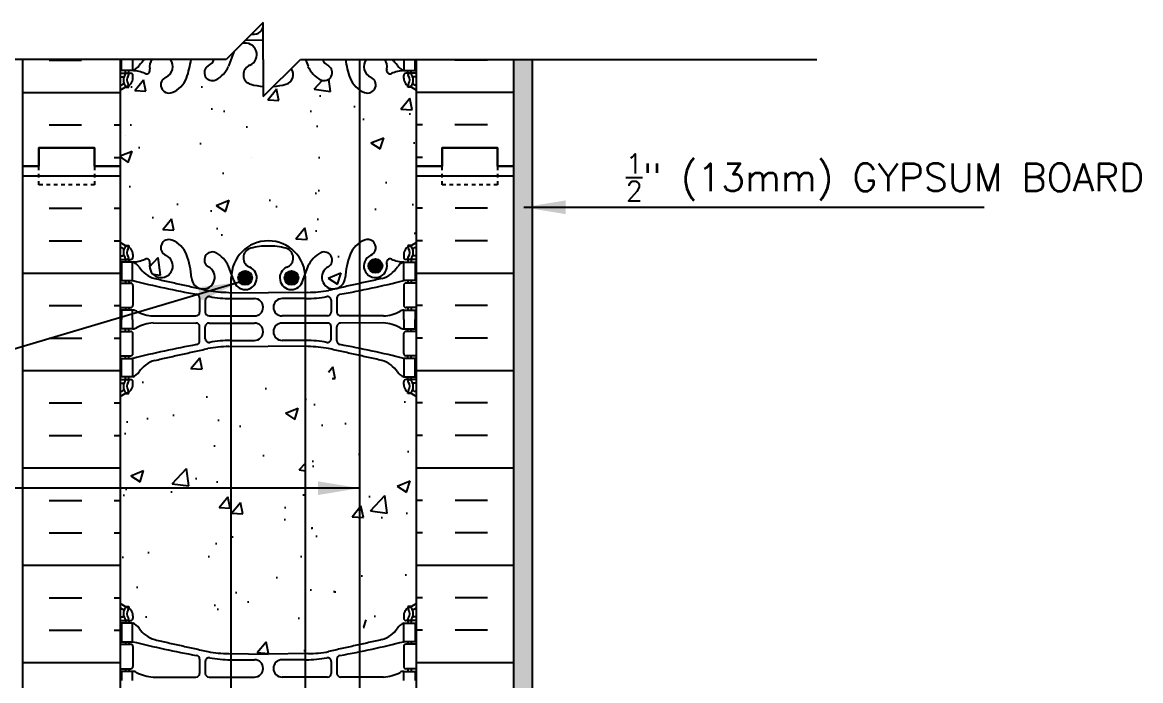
# Model space of a CAD drawing. Header units: inches. Extents: x 337.3 to 390.9, y 44.6 to 95.9.
# Drawn here: x 360.17 to 390.34, y 78.19 to 95.94 of the extents above; entities that cross this region are included whole.
import ezdxf

# ---------------------------------------------------------------- set-up
doc = ezdxf.new("R2010")
doc.units = ezdxf.units.IN
doc.header["$MEASUREMENT"] = 0
doc.linetypes.add('DASHED2', pattern=[0.375, 0.25, -0.125])
for name, color, linetype in [('HATCH', 12, 'Continuous'), ('line25', 2, 'Continuous'), ('LINE3', 3, 'Continuous'), ('LINE50', 5, 'Continuous'), ('LINE9', 9, 'Continuous'), ('TEXT', 4, 'Continuous'), ('Web_Edge', 9, 'Continuous')]:
    doc.layers.add(name, color=color, linetype=linetype)
doc.styles.add('DIM', font='romans.shx', dxfattribs={"width": 0.7})
doc.styles.add('ROMANS', font='romans.shx', dxfattribs={"height": 0.75})
doc.dimstyles.new('ext_12', dxfattribs={"dimscale": 12, "dimtxt": 0.09375, "dimasz": 0.09375, "dimexe": 0.09375, "dimexo": 0.0625, "dimgap": 0.0625, "dimtad": 1, "dimdec": 1, "dimzin": 3, "dimdsep": 46, "dimlunit": 4, "dimtxsty": 'DIM', "dimcen": 0.09, "dimdle": 0.09375, "dimclrt": 4, "dimadec": 0, "dimazin": 0, "dimtfac": 1, "dimtdec": 1, "dimtmove": 2, "dimatfit": 3, "dimfxl": 1, "dimfrac": 2, "dimtolj": 1, "dimtzin": 0, "dimarcsym": 0})
pattern_1 = [(51, (70.7094, 0), (3.59123, -0.251123), [0.375, -4.125]), (356, (70.7094, 0), (-0.75929, 3.74828), [0.3, -3.3]), (101.4514, (71.0087, -0.021), (2.831944, 3.497155), [0.3187, -3.50571]), (47.1842, (70.692, 1), (5.349836, -0.73434), [0.5625, -6.1875]), (97.6356, (71.138, 0.9387), (4.5876, 4.95141), [0.47805, -5.258565]), (352.1842, (70.692, 1), (4.58759, 4.95141), [0.45, -4.95]), (22, (71.1963, 0.7586), (3.019214, -1.9607), [0.375, -4.125]), (327, (71.1963, 0.7586), (1.153113, 3.64643), [0.3, -3.3]), (72.4514, (71.448, 0.5952), (4.17233, 1.685726), [0.3187, -3.50571]), (38.5, (70.7094, 0), (0.031741, 1.665277), [0, -3.26, 0, -3.35, 0, -3.3125]), (8.5, (70.7094, 0), (1.28073, 1.994714), [0, -1.91, 0, -3.185, 0, -1.2625]), (328.5, (69.5946, -0.0195), (2.670674, -0.066175), [0, -1.25, 0, -3.9, 0, -5.175]), (318.5, (69.0947, -0.0282), (2.906751, 0.551339), [0, -1.625, 0, -2.59, 0, -3.675])]

msp = doc.modelspace()

# ---------------------------------------------------------------- hatches: boundary and pattern name
at = {"layer": 'HATCH'}
h = msp.add_hatch(dxfattribs=at)
h.set_pattern_fill('AR-CONC', color=256, scale=0.5, angle=1, style=0)
h.set_pattern_definition(pattern_1)
h.paths.add_polyline_path([(366.953, 94.211, -0.020939), (366.806, 94.206, -0.068475), (366.332, 94.268, -0.734872), (366.309, 94.779, 1.612474), (365.877, 95.139), (365.735, 94.752, -0.173075), (365.389, 94.385, -0.940793), (365.185, 94.768, 1.753171), (364.734, 95.065, -0.068226), (364.599, 94.437, -0.21345), (364.207, 94.048, -1), (364.043, 94.456, 2.087231), (363.609, 94.681, -0.638777), (363.484, 94.558, 0.087457), (363.147, 94.636), (363.042, 94.636), (363.042, 94.566), (363.09, 94.566, -0.414214), (363.152, 94.504), (363.152, 94.436, -0.249069), (363.042, 94.229), (363.042, 94.188), (362.952, 94.188, 0.088416), (362.806, 94.09), (362.806, 92.056), (362.806, 90.021, 0.088416), (362.952, 89.924), (363.042, 89.924), (363.042, 89.882, -0.249069), (363.152, 89.675), (363.152, 89.608, -0.414214), (363.09, 89.545), (363.042, 89.545), (363.042, 89.475), (363.147, 89.475, 0.087457), (363.484, 89.554, -0.638777), (363.609, 89.431, 2.087231), (364.043, 89.655, -1), (364.207, 90.064, -0.21345), (364.599, 89.675, -0.068226), (364.734, 89.047, 0.027005), (364.738, 89.013), (364.941, 89.013), (365.357, 89.013, 0.329064), (365.185, 89.343, -0.940793), (365.389, 89.727, -0.173075), (365.735, 89.36), (365.813, 89.149, -0.384362), (366.807, 90.046, -0.036536), (366.953, 90.035)])
h = msp.add_hatch(dxfattribs=at)
h.set_pattern_fill('AR-CONC', color=256, scale=0.5, angle=1, style=0)
h.set_pattern_definition(pattern_1)
h.paths.add_polyline_path([(370.806, 94.09, 0.088416), (370.66, 94.188), (370.57, 94.188), (370.57, 94.229, -0.249069), (370.46, 94.436), (370.46, 94.504, -0.414214), (370.523, 94.566), (370.57, 94.566), (370.57, 94.636), (370.465, 94.636, 0.087457), (370.128, 94.558, -0.638777), (370.003, 94.681, 2.087231), (369.569, 94.456, -1), (369.406, 94.048, -0.21345), (369.014, 94.437, -0.068226), (368.878, 95.065, 1.753171), (368.427, 94.768, -0.940793), (368.224, 94.385, -0.173075), (367.878, 94.752), (367.735, 95.139, 1.612474), (367.303, 94.779, -0.734872), (367.28, 94.268, -0.047469), (366.953, 94.211), (366.953, 90.035, -0.341601), (367.802, 89.154), (367.878, 89.36, -0.173075), (368.224, 89.727, -0.940793), (368.427, 89.343, 1.753171), (368.878, 89.047, -0.068226), (369.014, 89.675, -0.21345), (369.406, 90.064, -1), (369.569, 89.655, 2.087231), (370.003, 89.431, -0.638777), (370.128, 89.554, 0.087457), (370.465, 89.475), (370.57, 89.475), (370.57, 89.545), (370.523, 89.545, -0.414214), (370.46, 89.608), (370.46, 89.675, -0.249069), (370.57, 89.882), (370.57, 89.924), (370.66, 89.924, 0.088416), (370.806, 90.021), (370.806, 92.056)])
h = msp.add_hatch(dxfattribs=at)
h.set_pattern_fill('AR-SAND', color=256, scale=0.25, angle=45, style=0)
h.set_pattern_definition([(82.5, (141.7836, -5.07827), (-0.3517533, 0.3294818), [0, -0.38, 0, -0.425, 0, -0.40625]), (52.5, (141.7836, -5.0783), (-0.1860344, 0.811745), [0, -0.205, 0, -0.3425, 0, -0.13125]), (12.5, (141.56617, -5.2957), (0.5495073, 0.5515081), [0, -0.125, 0, -0.45, 0, -0.5875]), (2.5, (141.5662, -5.2957), (0.3762605, 0.6865657), [0, -0.0625, 0, -0.295, 0, -0.3375])])
h.paths.add_polyline_path([(373.931, 94.937), (373.431, 94.937), (373.431, 92.056), (373.431, 74.056), (373.431, 59.556), (373.931, 59.556)])
h = msp.add_hatch(dxfattribs=at)
h.set_pattern_fill('INSUL', color=256, scale=7, style=0)
h.set_pattern_definition([(0, (-2563.3553, -322.9536), (0, 2.625), []), (0, (-2563.3553, -322.0786), (0, 2.625), [0.875, -0.875]), (0, (-2563.3553, -321.2036), (0, 2.625), [0.875, -0.875])])
h.paths.add_polyline_path([(360.181, 74.056), (360.619, 74.056), (360.619, 74.556), (362.119, 74.556), (362.119, 74.056), (362.806, 74.056), (362.806, 92.056), (362.119, 92.056), (362.119, 92.556), (360.619, 92.556), (360.619, 92.056), (360.181, 92.056)])
h = msp.add_hatch(dxfattribs=at)
h.set_pattern_fill('INSUL', color=256, scale=7, style=0)
h.set_pattern_definition([(180, (3296.9678, -322.9536), (0, 2.625), []), (180, (3296.9678, -322.0786), (0, 2.625), [0.875, -0.875]), (180, (3296.9678, -321.2036), (0, 2.625), [0.875, -0.875])])
h.paths.add_polyline_path([(373.431, 74.056), (372.994, 74.056), (372.994, 74.556), (371.494, 74.556), (371.494, 74.056), (370.806, 74.056), (370.806, 92.056), (371.494, 92.056), (371.494, 92.556), (372.994, 92.556), (372.994, 92.056), (373.431, 92.056)])
h = msp.add_hatch(dxfattribs=at)
h.set_pattern_fill('AR-CONC', color=256, scale=0.5)
h.set_pattern_definition([(50, (0, 0), (3.5863, -0.31376), [0.375, -4.125]), (355, (0, 0), (-0.693757, 3.76096), [0.3, -3.3]), (100.4514, (0.299, -0.026), (2.892544, 3.4472), [0.3187, -3.50571]), (46.1842, (0, 1), (5.336207, -0.827596), [0.5625, -6.1875]), (96.6356, (0.4447, 0.931), (4.67331, 4.87059), [0.47805, -5.25857]), (351.1842, (0, 1), (4.67331, 4.87059), [0.45, -4.95]), (21, (0.5, 0.75), (2.984535, -2.013094), [0.375, -4.125]), (326, (0.5, 0.75), (1.216577, 3.62575), [0.3, -3.3]), (71.4514, (0.7487, 0.5822), (4.201112, 1.612656), [0.3187, -3.50571]), (37.5, (0, 0), (0.0607993, 1.6644693), [0, -3.26, 0, -3.35, 0, -3.3125]), (7.5, (0, 0), (1.315348, 1.9720586), [0, -1.91, 0, -3.185, 0, -1.2625]), (327.5, (-1.115, 0), (2.669112, -0.1127744), [0, -1.25, 0, -3.9, 0, -5.175]), (317.5, (-1.615, 0), (2.915931, 0.500525), [0, -1.625, 0, -2.59, 0, -3.675])])
h.paths.add_polyline_path([(367.807, 87.194), (366.806, 87.209), (365.807, 87.194), (365.807, 78.917), (366.806, 78.903), (367.807, 78.917)])
h = msp.add_hatch(dxfattribs=at)
h.set_pattern_fill('AR-CONC', color=256, scale=0.5, angle=1, style=0)
h.set_pattern_definition(pattern_1)
h.paths.add_polyline_path([(365.807, 86.688), (365.735, 86.491, -0.173075), (365.389, 86.124, -0.940793), (365.185, 86.507, 1.753171), (364.734, 86.804, -0.068226), (364.599, 86.176, -0.21345), (364.207, 85.787, -1), (364.043, 86.195, 2.087231), (363.609, 86.42, -0.669601), (363.477, 86.3, 0.085348), (363.147, 86.375), (363.042, 86.375), (363.042, 86.305), (363.09, 86.305, -0.414214), (363.152, 86.243), (363.152, 86.175, -0.249069), (363.042, 85.968), (363.042, 85.926), (362.952, 85.926, 0.088416), (362.806, 85.829), (362.806, 80.283, 0.088416), (362.952, 80.185), (363.042, 80.185), (363.042, 80.144, -0.249069), (363.152, 79.936), (363.152, 79.869, -0.414214), (363.09, 79.806), (363.042, 79.806), (363.042, 79.736), (363.147, 79.736, 0.085348), (363.477, 79.812, -0.669601), (363.609, 79.692, 2.087231), (364.043, 79.917, -1), (364.207, 80.325, -0.21345), (364.599, 79.936, -0.068226), (364.734, 79.308, 1.753171), (365.185, 79.605, -0.940793), (365.389, 79.988, -0.173075), (365.735, 79.621), (365.807, 79.424)])
h = msp.add_hatch(dxfattribs=at)
h.set_pattern_fill('AR-CONC', color=256, scale=0.5, angle=1, style=0)
h.set_pattern_definition(pattern_1)
h.paths.add_polyline_path([(367.807, 86.681), (367.735, 86.877, 1.612474), (367.303, 86.518, -0.734872), (367.28, 86.007, -0.047469), (366.953, 85.95), (366.953, 80.162, -0.047469), (367.28, 80.105, -0.734872), (367.303, 79.594, 1.612474), (367.735, 79.234), (367.807, 79.431)])
h = msp.add_hatch(dxfattribs=at)
h.set_pattern_fill('AR-CONC', color=256, scale=0.5, angle=1, style=0)
h.set_pattern_definition(pattern_1)
h.paths.add_polyline_path([(370.806, 85.829, 0.088416), (370.66, 85.926), (370.57, 85.926), (370.57, 85.968, -0.249069), (370.46, 86.175), (370.46, 86.243, -0.414214), (370.523, 86.305), (370.57, 86.305), (370.57, 86.375), (370.465, 86.375, 0.085348), (370.136, 86.3, -0.669601), (370.003, 86.42, 2.087231), (369.569, 86.195, -1), (369.406, 85.787, -0.21345), (369.014, 86.176, -0.068226), (368.878, 86.804, 1.753171), (368.427, 86.507, -0.940793), (368.224, 86.124, -0.173075), (367.878, 86.491), (367.807, 86.681), (367.807, 79.431), (367.878, 79.621, -0.173075), (368.224, 79.988, -0.940793), (368.427, 79.605, 1.753171), (368.878, 79.308, -0.068226), (369.014, 79.936, -0.21345), (369.406, 80.325, -1), (369.569, 79.917, 2.087231), (370.003, 79.692, -0.669601), (370.136, 79.812, 0.085348), (370.465, 79.736), (370.57, 79.736), (370.57, 79.806), (370.523, 79.806, -0.414214), (370.46, 79.869), (370.46, 79.936, -0.249069), (370.57, 80.144), (370.57, 80.185), (370.66, 80.185, 0.088416), (370.806, 80.283)])
at = {"layer": 'LINE3'}
for points in [[(369.508, 89.369, 1), (369.883, 89.369, 1)], [(366.37, 89.046, 1), (365.995, 89.046, 1)], [(367.244, 89.046, 1), (367.619, 89.046, 1)]]:
    msp.add_hatch(color=256, dxfattribs=at).paths.add_polyline_path(points)

# ---------------------------------------------------------------- linework, layer by layer
at = {"layer": 'HATCH'}
for p, q in [((360.895, 94.921), (361.77, 94.921)), ((372.718, 94.921), (371.843, 94.921)), ((360.181, 94.046), (362.806, 94.046)), ((373.431, 94.046), (370.806, 94.046)), ((360.895, 93.171), (361.77, 93.171)), ((362.645, 93.171), (362.806, 93.171)), ((370.968, 93.171), (370.806, 93.171)), ((372.718, 93.171), (371.843, 93.171)), ((362.941, 92.893), (362.941, 92.893)), ((362.806, 92.34), (363.131, 92.465)), ((363.029, 92.16), (363.131, 92.462)), ((362.645, 92.296), (362.806, 92.296)), ((362.806, 92.313), (363.029, 92.162)), ((366.341, 92.299), (366.341, 92.299)), ((370.968, 92.296), (370.806, 92.296))]:
    msp.add_line(p, q, dxfattribs=at)
at = {"layer": 'line25'}
for p, q in [((362.806, 94.937), (362.806, 92.056)), ((370.806, 92.056), (370.806, 94.937)), ((362.806, 92.056), (362.806, 74.056)), ((370.806, 74.056), (370.806, 92.056))]:
    msp.add_line(p, q, dxfattribs=at)
at = {"layer": 'LINE3'}
for p, q in [((369.268, 94.937), (369.268, 55.556)), ((365.807, 57.554), (365.807, 89.046)), ((367.807, 57.554), (367.807, 89.046))]:
    msp.add_line(p, q, dxfattribs=at)
for centre in [(369.696, 89.369), (366.182, 89.046), (367.432, 89.046)]:
    msp.add_circle(centre, 0.188, dxfattribs=at)
for start, end in [(90, 180), (0, 90)]:
    msp.add_arc((366.807, 89.046), 1, start, end, dxfattribs=at)
at = {"layer": 'LINE50'}
for p, q in [((360.181, 92.056), (360.181, 94.937)), ((373.431, 92.056), (373.431, 94.937)), ((360.181, 74.056), (360.181, 92.056)), ((373.431, 74.056), (373.431, 92.056))]:
    msp.add_line(p, q, dxfattribs=at)
at = {"layer": 'LINE50', "color": 9}
msp.add_line((373.931, 59.556), (373.931, 94.937), dxfattribs=at)
at = {"layer": 'LINE50'}
for points in [[(362.806, 92.056), (362.119, 92.056), (362.119, 92.556), (360.619, 92.556), (360.619, 92.056), (360.181, 92.056)], [(360.181, 92.056), (360.619, 92.056), (360.619, 92.556), (362.119, 92.556), (362.119, 92.056), (362.806, 92.056)], [(370.806, 92.056), (371.494, 92.056), (371.494, 92.556), (372.994, 92.556), (372.994, 92.056), (373.431, 92.056)], [(373.431, 92.056), (372.994, 92.056), (372.994, 92.556), (371.494, 92.556), (371.494, 92.056), (370.806, 92.056)]]:
    msp.add_lwpolyline(points, dxfattribs=at)
at = {"layer": 'LINE9'}
for p, q in [((366.671, 95.937), (365.671, 94.937)), ((366.671, 94.937), (366.671, 95.937)), ((365.671, 94.937), (351.732, 94.937)), ((366.671, 93.937), (367.671, 94.937)), ((366.671, 94.937), (366.671, 93.937)), ((367.671, 94.937), (381.61, 94.937))]:
    msp.add_line(p, q, dxfattribs=at)
at = {"layer": 'LINE9', "linetype": 'DASHED2', "ltscale": 0.15}
for points in [[(362.119, 92.056), (362.119, 92.056), (362.119, 91.556), (360.619, 91.556), (360.619, 92.056), (360.619, 92.056)], [(372.994, 92.056), (372.994, 92.056), (372.994, 91.556), (371.494, 91.556), (371.494, 92.056), (371.494, 92.056)]]:
    msp.add_lwpolyline(points, dxfattribs=at)
at = {"layer": 'TEXT'}
msp.add_lwpolyline([(360.896, 93.043, 0, 0.36, 0), (359.816, 93.043, 0, 0, 0), (350.291, 93.043, 0, 0, 0)], format="xyseb", dxfattribs=at)
at = {"layer": 'Web_Edge'}
for p, q in [((366.195, 95.461), (366.671, 95.468)), ((366.356, 95.623), (366.434, 95.623)), ((365.877, 95.139), (365.735, 94.752)), ((367.809, 94.937), (367.878, 94.752)), ((362.806, 94.566), (363.09, 94.566)), ((362.806, 94.466), (362.884, 94.466)), ((362.952, 94.566), (362.952, 94.636)), ((363.042, 94.566), (363.042, 94.636)), ((363.152, 94.436), (363.152, 94.504)), ((370.46, 94.436), (370.46, 94.504)), ((370.806, 94.566), (370.523, 94.566)), ((370.57, 94.566), (370.57, 94.636)), ((370.66, 94.566), (370.66, 94.636)), ((370.806, 94.466), (370.728, 94.466)), ((362.952, 94.188), (363.042, 94.188)), ((363.042, 94.188), (363.042, 94.229)), ((370.57, 94.188), (370.57, 94.229)), ((370.66, 94.188), (370.57, 94.188)), ((362.952, 89.924), (363.042, 89.924)), ((363.042, 89.924), (363.042, 89.882)), ((370.66, 89.924), (370.57, 89.924)), ((370.57, 89.924), (370.57, 89.882)), ((362.806, 89.645), (362.884, 89.645)), ((363.152, 89.675), (363.152, 89.608)), ((370.46, 89.675), (370.46, 89.608)), ((370.806, 89.645), (370.728, 89.645)), ((362.806, 89.545), (363.09, 89.545)), ((362.952, 89.545), (362.952, 89.475)), ((363.042, 89.545), (363.042, 89.475)), ((365.877, 88.973), (365.735, 89.36)), ((367.735, 88.973), (367.878, 89.36)), ((370.806, 89.545), (370.523, 89.545)), ((370.57, 89.545), (370.57, 89.475)), ((370.66, 89.545), (370.66, 89.475)), ((362.806, 88.905), (363.09, 88.905)), ((362.952, 88.975), (362.952, 88.905)), ((363.042, 88.975), (363.042, 88.905)), ((363.152, 88.843), (363.152, 88.308)), ((370.46, 88.843), (370.46, 88.308)), ((370.806, 88.905), (370.523, 88.905)), ((370.57, 88.975), (370.57, 88.905)), ((370.66, 88.975), (370.66, 88.905)), ((364.954, 88.505), (364.954, 88.121)), ((365.107, 88.443), (365.107, 88.121)), ((365.74, 88.657), (366.806, 88.641)), ((365.787, 88.489), (366.434, 88.489)), ((367.873, 88.657), (366.806, 88.641)), ((367.826, 88.489), (367.179, 88.489)), ((368.506, 88.443), (368.506, 88.121)), ((368.658, 88.505), (368.658, 88.121)), ((362.806, 88.245), (363.09, 88.245)), ((362.952, 88.245), (362.952, 88.175)), ((363.042, 88.245), (363.042, 88.175)), ((370.806, 88.245), (370.523, 88.245)), ((370.57, 88.245), (370.57, 88.175)), ((370.66, 88.245), (370.66, 88.175)), ((363.7, 88.02), (364.854, 88.021)), ((363.7, 87.831), (364.854, 87.83)), ((365.207, 88.021), (366.434, 88.021)), ((365.207, 87.83), (366.434, 87.83)), ((368.406, 88.021), (367.179, 88.021)), ((368.406, 87.83), (367.179, 87.83)), ((369.913, 88.02), (368.758, 88.021)), ((369.913, 87.831), (368.758, 87.83)), ((362.806, 87.605), (363.09, 87.605)), ((362.952, 87.605), (362.952, 87.675)), ((363.042, 87.605), (363.042, 87.675)), ((363.152, 87.008), (363.152, 87.543)), ((364.954, 87.345), (364.954, 87.73)), ((365.107, 87.407), (365.107, 87.73)), ((368.506, 87.407), (368.506, 87.73)), ((368.658, 87.345), (368.658, 87.73)), ((370.46, 87.008), (370.46, 87.543)), ((370.806, 87.605), (370.523, 87.605)), ((370.57, 87.605), (370.57, 87.675)), ((370.66, 87.605), (370.66, 87.675)), ((365.74, 87.193), (366.806, 87.209)), ((365.787, 87.361), (366.434, 87.361)), ((367.873, 87.193), (366.806, 87.209)), ((367.826, 87.361), (367.179, 87.361)), ((362.806, 86.945), (363.09, 86.945)), ((362.952, 86.875), (362.952, 86.945)), ((363.042, 86.875), (363.042, 86.945)), ((370.806, 86.945), (370.523, 86.945)), ((370.57, 86.875), (370.57, 86.945)), ((370.66, 86.875), (370.66, 86.945)), ((362.806, 86.305), (363.09, 86.305)), ((362.952, 86.305), (362.952, 86.375)), ((363.042, 86.305), (363.042, 86.375)), ((370.806, 86.305), (370.523, 86.305)), ((370.57, 86.305), (370.57, 86.375)), ((370.66, 86.305), (370.66, 86.375)), ((362.806, 86.205), (362.884, 86.205)), ((363.152, 86.175), (363.152, 86.243)), ((370.46, 86.175), (370.46, 86.243)), ((370.806, 86.205), (370.728, 86.205)), ((362.952, 85.926), (363.042, 85.926)), ((363.042, 85.926), (363.042, 85.968)), ((370.57, 85.926), (370.57, 85.968)), ((370.66, 85.926), (370.57, 85.926)), ((362.952, 80.185), (363.042, 80.185)), ((363.042, 80.185), (363.042, 80.144)), ((370.66, 80.185), (370.57, 80.185)), ((370.57, 80.185), (370.57, 80.144)), ((362.806, 79.906), (362.884, 79.906)), ((362.806, 79.806), (363.09, 79.806)), ((362.952, 79.806), (362.952, 79.736)), ((363.042, 79.806), (363.042, 79.736)), ((363.152, 79.936), (363.152, 79.869)), ((370.46, 79.936), (370.46, 79.869)), ((370.806, 79.806), (370.523, 79.806)), ((370.57, 79.806), (370.57, 79.736)), ((370.66, 79.806), (370.66, 79.736)), ((370.806, 79.906), (370.728, 79.906)), ((362.806, 79.166), (363.09, 79.166)), ((362.952, 79.236), (362.952, 79.166)), ((363.042, 79.236), (363.042, 79.166)), ((363.152, 79.104), (363.152, 78.569)), ((370.46, 79.104), (370.46, 78.569)), ((370.806, 79.166), (370.523, 79.166)), ((370.57, 79.236), (370.57, 79.166)), ((370.66, 79.236), (370.66, 79.166)), ((364.954, 78.767), (364.954, 78.382)), ((365.74, 78.918), (366.806, 78.903)), ((365.787, 78.75), (366.434, 78.75)), ((367.873, 78.918), (366.806, 78.903)), ((367.826, 78.75), (367.179, 78.75)), ((368.658, 78.767), (368.658, 78.382)), ((362.806, 78.506), (363.09, 78.506)), ((362.952, 78.506), (362.952, 78.436)), ((363.042, 78.506), (363.042, 78.436)), ((365.107, 78.704), (365.107, 78.382)), ((368.506, 78.704), (368.506, 78.382)), ((370.806, 78.506), (370.523, 78.506)), ((370.57, 78.506), (370.57, 78.436)), ((370.66, 78.506), (370.66, 78.436)), ((363.7, 78.281), (364.854, 78.282)), ((365.207, 78.282), (366.434, 78.282)), ((368.406, 78.282), (367.179, 78.282)), ((369.913, 78.281), (368.758, 78.282))]:
    msp.add_line(p, q, dxfattribs=at)
for points in [[(363.147, 94.937), (363.147, 94.636), (362.847, 94.636), (362.847, 94.937)], [(370.465, 94.937), (370.465, 94.636), (370.765, 94.636), (370.765, 94.937)], [(363.147, 87.925), (363.147, 88.175), (362.847, 88.175), (362.847, 87.925)], [(370.465, 87.925), (370.465, 88.175), (370.765, 88.175), (370.765, 87.925)], [(363.147, 87.925), (363.147, 87.675), (362.847, 87.675), (362.847, 87.925)], [(370.465, 87.925), (370.465, 87.675), (370.765, 87.675), (370.765, 87.925)], [(363.147, 78.186), (363.147, 78.436), (362.847, 78.436), (362.847, 78.186)], [(370.465, 78.186), (370.465, 78.436), (370.765, 78.436), (370.765, 78.186)]]:
    msp.add_lwpolyline(points, dxfattribs=at)
for points in [[(362.847, 88.975), (363.147, 88.975), (363.147, 89.475), (362.847, 89.475)], [(370.765, 88.975), (370.465, 88.975), (370.465, 89.475), (370.765, 89.475)], [(362.847, 86.875), (363.147, 86.875), (363.147, 86.375), (362.847, 86.375)], [(370.765, 86.875), (370.465, 86.875), (370.465, 86.375), (370.765, 86.375)], [(362.847, 79.236), (363.147, 79.236), (363.147, 79.736), (362.847, 79.736)], [(370.765, 79.236), (370.465, 79.236), (370.465, 79.736), (370.765, 79.736)]]:
    msp.add_lwpolyline(points, close=True, dxfattribs=at)
for centre, radius, start, end in [((366.434, 95.857), 0.234, 270, 16.7327), ((366.182, 95.066), 0.314, 293.8084, 104.652), ((366.182, 95.066), 0.314, 165.348, 166.5854), ((363.025, 94.979), 0.364, 289.6613, 325.0225), ((363.948, 94.368), 0.743, 130.0359, 147.2081), ((363.917, 94.743), 0.314, 141.8137, 191.4114), ((363.917, 94.743), 0.314, 293.8084, 38.1863), ((362.377, 95.246), 2.365, 339.9985, 352.4954), ((365.299, 94.583), 0.217, 121.463, 294.4736), ((365.048, 95.05), 0.314, 296.0652, 338.8946), ((365.048, 95.053), 0.75, 297.0295, 336.3062), ((366.401, 94.527), 0.268, 109.9662, 255.2108), ((368.564, 95.053), 0.75, 203.6938, 242.9705), ((368.314, 94.583), 0.217, 245.5264, 58.537), ((368.565, 95.05), 0.314, 201.1054, 243.9348), ((371.236, 95.246), 2.365, 187.5046, 200.0015), ((369.696, 94.743), 0.314, 141.8137, 246.1916), ((369.696, 94.743), 0.314, 348.5886, 38.1863), ((369.665, 94.368), 0.743, 32.7919, 49.9641), ((370.588, 94.979), 0.364, 214.9775, 250.3387), ((362.884, 94.447), 0.0196, 344.5099, 90.5968), ((363.146, 94.382), 0.25, 137.5391, 219.8855), ((362.995, 94.52), 0.045, 317.5391, 137.5391), ((363.146, 94.382), 0.16, 137.5391, 219.9999), ((362.902, 94.436), 0.25, 289.4712, 360), ((363.09, 94.504), 0.0625, 360, 90), ((363.092, 93.641), 0.997, 66.8533, 86.8462), ((363.518, 94.648), 0.0968, 249.5669, 19.8449), ((364.125, 94.252), 0.22, 111.8037, 291.8037), ((363.968, 94.681), 0.677, 290.6803, 338.8761), ((367.212, 94.527), 0.268, 284.7892, 37.5619), ((369.645, 94.681), 0.677, 201.1239, 249.3197), ((369.488, 94.252), 0.22, 248.1963, 68.1963), ((370.094, 94.648), 0.0968, 160.1551, 290.4331), ((370.52, 93.641), 0.997, 93.1538, 113.1467), ((370.523, 94.504), 0.0625, 90, 180), ((370.71, 94.436), 0.25, 180, 250.5288), ((370.618, 94.52), 0.045, 42.4609, 222.4609), ((370.467, 94.382), 0.16, 320.0001, 42.4609), ((370.467, 94.382), 0.25, 320.1145, 42.4609), ((370.728, 94.447), 0.0196, 89.4032, 195.4901), ((363.152, 93.729), 0.6, 114.9252, 125.2168), ((363.152, 93.729), 0.5, 109.4712, 133.7891), ((362.89, 94.292), 0.021, 296.0043, 16.536), ((362.988, 94.251), 0.045, 220.8121, 38.552), ((366.795, 95.96), 1.754, 254.7082, 265.9571), ((366.818, 95.96), 1.754, 274.1387, 285.2918), ((370.624, 94.251), 0.045, 141.448, 319.1879), ((370.46, 93.729), 0.5, 46.2109, 70.5288), ((370.722, 94.292), 0.021, 163.464, 243.9957), ((370.46, 93.729), 0.6, 54.7832, 65.0748), ((363.152, 90.382), 0.5, 226.2109, 250.5288), ((362.902, 89.675), 0.25, 0, 70.5288), ((364.125, 89.86), 0.22, 68.1963, 248.1963), ((363.968, 89.431), 0.677, 21.1239, 69.3197), ((369.645, 89.431), 0.677, 110.6803, 158.8761), ((369.488, 89.86), 0.22, 291.8037, 111.8037), ((370.71, 89.675), 0.25, 109.4712, 180), ((370.46, 90.382), 0.5, 289.4712, 313.7891), ((363.152, 90.382), 0.6, 234.7832, 245.0748), ((362.884, 89.665), 0.0196, 269.4032, 15.4901), ((363.146, 89.73), 0.25, 140.1145, 222.4609), ((362.89, 89.819), 0.021, 343.464, 63.9957), ((362.988, 89.861), 0.045, 321.448, 139.1879), ((362.995, 89.591), 0.045, 222.4609, 42.4609), ((363.146, 89.73), 0.16, 140.0001, 222.4609), ((363.09, 89.608), 0.0625, 270, 0), ((363.917, 89.369), 0.314, 168.5886, 66.1916), ((362.377, 88.866), 2.365, 4.3895, 20.0015), ((365.299, 89.529), 0.217, 65.5264, 238.537), ((365.048, 89.059), 0.75, 23.6938, 62.9705), ((366.401, 89.585), 0.268, 104.7892, 250.0338), ((366.795, 88.152), 1.754, 89.6229, 105.2918), ((366.818, 88.152), 1.754, 74.7082, 90.3771), ((367.212, 89.585), 0.268, 289.9662, 75.2108), ((368.564, 89.059), 0.75, 117.0295, 156.3062), ((368.314, 89.529), 0.217, 301.463, 114.4736), ((371.236, 88.866), 2.365, 159.9985, 175.6105), ((369.696, 89.369), 0.314, 113.8084, 11.4114), ((370.523, 89.608), 0.0625, 180, 270), ((370.618, 89.591), 0.045, 137.5391, 317.5391), ((370.624, 89.861), 0.045, 40.8121, 218.552), ((370.467, 89.73), 0.16, 317.5391, 39.9999), ((370.467, 89.73), 0.25, 317.5391, 39.8855), ((370.722, 89.819), 0.021, 116.0043, 196.536), ((370.728, 89.665), 0.0196, 164.5099, 270.5968), ((370.46, 90.382), 0.6, 294.9252, 305.2168), ((363.092, 90.471), 0.997, 273.1538, 293.1467), ((363.025, 89.133), 0.364, 34.9775, 70.3387), ((363.948, 89.744), 0.743, 212.7919, 253.8107), ((363.518, 89.463), 0.0968, 340.1551, 110.4331), ((365.048, 89.062), 0.314, 182.7357, 63.9348), ((366.182, 89.046), 0.314, 193.4146, 66.1916), ((367.43, 89.046), 0.314, 113.8084, 346.5854), ((368.565, 89.062), 0.314, 116.0652, 357.2643), ((369.665, 89.744), 0.743, 286.1893, 327.2081), ((370.094, 89.463), 0.0968, 69.5669, 199.8449), ((370.52, 90.471), 0.997, 246.8533, 266.8462), ((370.588, 89.133), 0.364, 109.6613, 145.0225), ((363.09, 88.843), 0.0625, 0, 90), ((369.956, 116.396), 28.253, 256.0552, 259.6343), ((365.734, 91.641), 2.984, 259.2546, 270.0995), ((367.878, 91.641), 2.984, 269.9005, 280.7454), ((363.657, 116.396), 28.253, 280.3657, 283.9448), ((370.523, 88.843), 0.0625, 90, 180), ((364.854, 88.505), 0.1, 360, 79.6343), ((365.207, 88.443), 0.1, 79.2546, 180), ((365.782, 91.473), 2.984, 259.2546, 270.0995), ((366.434, 88.255), 0.234, 270, 90), ((367.179, 88.255), 0.234, 90, 270), ((367.831, 91.473), 2.984, 269.9005, 280.7454), ((368.406, 88.443), 0.1, 0, 100.7454), ((368.758, 88.505), 0.1, 100.3657, 180), ((363.09, 88.308), 0.0625, 270, 0), ((363.143, 87.957), 0.219, 60.4937, 88.92), ((363.785, 89.176), 1.16, 242.5844, 265.8032), ((364.854, 88.121), 0.1, 270.0388, 360), ((365.207, 88.121), 0.1, 180, 270), ((368.406, 88.121), 0.1, 270, 0), ((368.758, 88.121), 0.1, 180, 269.9612), ((369.828, 89.176), 1.16, 274.1968, 297.4156), ((370.469, 87.957), 0.219, 91.08, 119.5063), ((370.523, 88.308), 0.0625, 180, 270), ((363.785, 86.674), 1.16, 94.1968, 117.4156), ((364.854, 87.73), 0.1, 0, 89.9612), ((365.207, 87.73), 0.1, 90, 180), ((366.434, 87.596), 0.234, 270, 90), ((367.179, 87.596), 0.234, 90, 270), ((368.406, 87.73), 0.1, 0, 90), ((368.758, 87.73), 0.1, 90.0388, 180), ((369.828, 86.674), 1.16, 62.5844, 85.8032), ((363.09, 87.543), 0.0625, 0, 90), ((363.143, 87.894), 0.219, 271.08, 299.5063), ((370.469, 87.894), 0.219, 240.4937, 268.92), ((370.523, 87.543), 0.0625, 90, 180), ((369.956, 59.455), 28.253, 100.3657, 103.9448), ((364.854, 87.345), 0.1, 280.3657, 0), ((365.207, 87.407), 0.1, 180, 280.7454), ((365.734, 84.21), 2.984, 89.9005, 100.7454), ((365.782, 84.377), 2.984, 89.9005, 100.7454), ((367.831, 84.377), 2.984, 79.2546, 90.0995), ((367.878, 84.21), 2.984, 79.2546, 90.0995), ((368.406, 87.407), 0.1, 259.2546, 0), ((368.758, 87.345), 0.1, 180, 259.6343), ((363.657, 59.455), 28.253, 76.0552, 79.6343), ((363.09, 87.008), 0.0625, 270, 0), ((370.523, 87.008), 0.0625, 180, 270), ((363.948, 86.107), 0.743, 106.1893, 147.2081), ((369.665, 86.107), 0.743, 32.7919, 73.8107), ((363.146, 86.121), 0.25, 137.5391, 219.8855), ((362.995, 86.259), 0.045, 317.5391, 137.5391), ((363.09, 86.243), 0.0625, 360, 90), ((363.025, 86.718), 0.364, 289.6613, 325.0225), ((370.588, 86.718), 0.364, 214.9775, 250.3387), ((370.523, 86.243), 0.0625, 90, 180), ((370.618, 86.259), 0.045, 42.4609, 222.4609), ((370.467, 86.121), 0.25, 320.1145, 42.4609), ((363.152, 85.468), 0.6, 114.9252, 125.2168), ((362.884, 86.186), 0.0196, 344.5099, 90.5968), ((362.89, 86.031), 0.021, 296.0043, 16.536), ((362.988, 85.99), 0.045, 220.8121, 38.552), ((363.146, 86.121), 0.16, 137.5391, 219.9999), ((362.902, 86.175), 0.25, 289.4712, 360), ((370.71, 86.175), 0.25, 180, 250.5288), ((370.624, 85.99), 0.045, 141.448, 319.1879), ((370.467, 86.121), 0.16, 320.0001, 42.4609), ((370.722, 86.031), 0.021, 163.464, 243.9957), ((370.728, 86.186), 0.0196, 89.4032, 195.4901), ((370.46, 85.468), 0.6, 54.7832, 65.0748), ((363.152, 85.468), 0.5, 109.4712, 133.7891), ((370.46, 85.468), 0.5, 46.2109, 70.5288), ((363.152, 80.644), 0.5, 226.2109, 250.5288), ((370.46, 80.644), 0.5, 289.4712, 313.7891), ((363.152, 80.644), 0.6, 234.7832, 245.0748), ((363.146, 79.991), 0.25, 140.1145, 222.4609), ((362.89, 80.081), 0.021, 343.464, 63.9957), ((362.988, 80.122), 0.045, 321.448, 139.1879), ((362.902, 79.936), 0.25, 0, 70.5288), ((363.146, 79.991), 0.16, 140.0001, 222.4609), ((370.71, 79.936), 0.25, 109.4712, 180), ((370.624, 80.122), 0.045, 40.8121, 218.552), ((370.467, 79.991), 0.16, 317.5391, 39.9999), ((370.467, 79.991), 0.25, 317.5391, 39.8855), ((370.722, 80.081), 0.021, 116.0043, 196.536), ((370.46, 80.644), 0.6, 294.9252, 305.2168), ((362.884, 79.926), 0.0196, 269.4032, 15.4901), ((362.995, 79.853), 0.045, 222.4609, 42.4609), ((363.09, 79.869), 0.0625, 270, 0), ((363.025, 79.394), 0.364, 34.9775, 70.3387), ((370.588, 79.394), 0.364, 109.6613, 145.0225), ((370.523, 79.869), 0.0625, 180, 270), ((370.618, 79.853), 0.045, 137.5391, 317.5391), ((370.728, 79.926), 0.0196, 164.5099, 270.5968), ((363.948, 80.005), 0.743, 212.7919, 253.8107), ((369.665, 80.005), 0.743, 286.1893, 327.2081), ((363.09, 79.104), 0.0625, 0, 90), ((369.956, 106.657), 28.253, 256.0552, 259.6343), ((363.657, 106.657), 28.253, 280.3657, 283.9448), ((370.523, 79.104), 0.0625, 90, 180), ((364.854, 78.767), 0.1, 360, 79.6343), ((365.207, 78.704), 0.1, 79.2546, 180), ((365.734, 81.902), 2.984, 259.2546, 270.0995), ((365.782, 81.734), 2.984, 259.2546, 270.0995), ((366.434, 78.516), 0.234, 270, 90), ((367.179, 78.516), 0.234, 90, 270), ((367.831, 81.734), 2.984, 269.9005, 280.7454), ((367.878, 81.902), 2.984, 269.9005, 280.7454), ((368.406, 78.704), 0.1, 0, 100.7454), ((368.758, 78.767), 0.1, 100.3657, 180), ((363.09, 78.569), 0.0625, 270, 0), ((370.523, 78.569), 0.0625, 180, 270), ((363.143, 78.218), 0.219, 60.4937, 88.92), ((363.785, 79.438), 1.16, 242.5844, 265.8032), ((364.854, 78.382), 0.1, 270.0388, 360), ((365.207, 78.382), 0.1, 180, 270), ((368.406, 78.382), 0.1, 270, 0), ((368.758, 78.382), 0.1, 180, 269.9612), ((369.828, 79.438), 1.16, 274.1968, 297.4156), ((370.469, 78.218), 0.219, 91.08, 119.5063)]:
    msp.add_arc(centre, radius, start, end, dxfattribs=at)
for points in [[(363.741, 89.03), (365.178, 88.709)], [(369.872, 89.03), (368.434, 88.709)], [(363.741, 86.821), (365.178, 87.141)], [(369.872, 86.821), (368.434, 87.141)], [(363.741, 79.291), (365.178, 78.971)], [(369.872, 79.291), (368.434, 78.971)]]:
    msp.add_open_spline(points, degree=1, dxfattribs=at)

# ---------------------------------------------------------------- texts
at = {"layer": 'TEXT', "insert": (390.438, 91.758), "char_height": 0.75, "width": 14.45078, "attachment_point": 6, "style": 'ROMANS'}
msp.add_mtext('\\A1;{\\H0.7x;\\S1/2;}" (13mm) GYPSUM BOARD', dxfattribs=at)

# ---------------------------------------------------------------- leaders
at = {"layer": 'TEXT'}
for points in [[(373.701, 90.951), (386.124, 90.951)], [(366.033, 88.933), (347.292, 83.376), (344.202, 83.376)], [(369.268, 83.376), (347.292, 83.376), (344.202, 83.376)]]:
    msp.add_leader(points, dimstyle='ext_12', override={"dimgap": 0.0625, "dimtad": 0}, dxfattribs=at)

doc.saveas('drawing.dxf')
